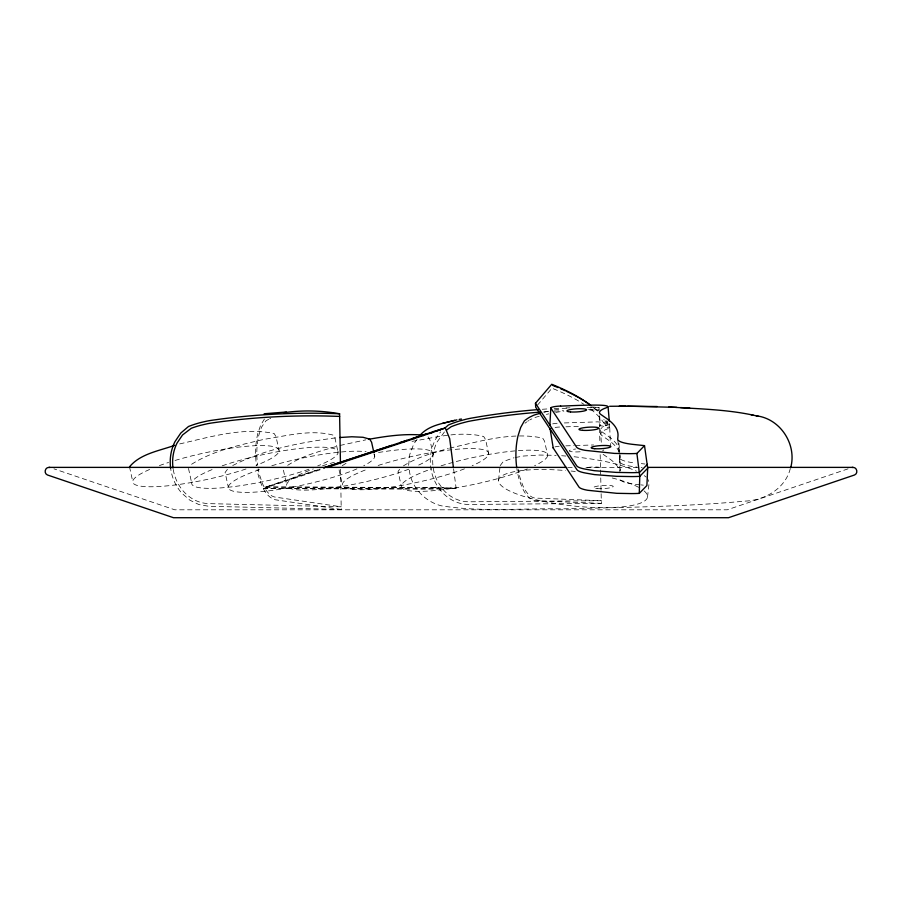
<?xml version="1.0" encoding="UTF-8"?>
<svg xmlns="http://www.w3.org/2000/svg" width="902" height="902" viewBox="0 0 902 902"><rect width="100%" height="100%" fill="white"/><g stroke="black" fill="none" stroke-linecap="round" stroke-linejoin="round"><path stroke-width="0.68" stroke-dasharray="4.51 3.38" d="M408.617 465.353L409.801 454.281L413.804 443.897L417.085 439.398M498.547 480.18L500.012 466.977M647.535 497.002L649.158 482.48L647.196 477.767M619.144 452.195A548.36 86.682 -3.4 0 0 608.399 440.075L602.141 435.722A62.531 9.888 -3.4 0 1 606.02 429.499L609.673 427.954L609.515 423.839M599.39 425.947C602.164 424.707 614.296 430.998 607.689 424.955L607.463 421.042M790.344 468.454C785.292 488.625 764.975 500.249 745.199 501.106C684.347 506.789 623.135 507.364 562.07 508.863C521.875 508.153 481.059 512.167 441.191 505.785C424.571 501.489 410.737 486.843 409.26 469.48M264.433 419.024L260.644 425.203L257.803 433.58A42.992 19.055 86.7 0 0 256.461 465.567M227.439 469.356L225.105 472.456L228.262 486.9M399.62 469.344L398.064 471.419L401.221 485.862M500.159 465.657L503.282 461.52L513.993 457.742M537.513 405.088L551.979 388.198L556.85 390.205A1051.371 166.194 -3.4 0 1 583.966 404.355M605.862 420.388L607.576 423.004L605.231 425.135L603.517 422.531A1051.371 166.194 -3.4 0 0 588.217 407.298M444.427 431.957L436.963 442.104A40.263 35.911 85.1 0 0 437.932 482.063L443.761 490.293A39.665 35.37 85.1 0 0 469.22 501.794L601.296 500.7L535.732 498.107A39.609 17.533 87.7 0 1 522.946 485.896L519.958 477.508A40.297 17.837 87.7 0 1 518.154 469.051M525.043 423.207L525.821 422.598A131.399 58.156 87.7 0 1 526.768 421.899M434.448 487.711A39.835 0.676 0.1 0 1 452.962 488.422A39.835 0.676 0.1 0 1 422.858 488.918L263.328 488.636L265.797 487.024A892.912 7.002 -18.4 0 1 320.109 469.029M191.607 464.271C213.391 450.402 239.357 445.261 264.128 439.308C286.701 435.914 310.48 429.172 333.12 435.102L334.992 438.214L338.149 452.646M232.727 465.522C264.917 448.959 301.426 442.386 337.044 437.673M287.682 465.342C303.083 455.307 321.281 450.853 338.757 445.813M342.208 465.703L347.845 462.207M403.442 465.883C417.051 457.235 432.892 452.928 448.271 448.497M609.436 424.041L605.783 425.586A62.531 9.888 -3.4 0 0 600.901 428.822M848.06 468.837L727.204 509.81L174.796 509.81L53.94 468.837M263.328 488.636L323.051 468.837M539.272 416.239L536.589 417.017A131.207 58.078 87.7 0 0 533.601 418.054L530.624 419.475A131.399 58.156 87.7 0 0 529.666 420.016M179.712 443.908C210.301 437.03 242.773 426.939 274.14 433.512L276.012 436.624L279.169 451.068M449.546 448.136C479.74 441.495 511.772 431.528 542.688 438.101L544.571 441.213L547.728 455.657M340.031 445.453L365.817 439.849M412.011 441.36C435.429 437.538 460.155 430.536 483.709 436.523L485.592 439.635L488.749 454.078M515.358 457.494L523.555 456.029L539.34 455.048L556.128 455.341M607.689 424.955L605.231 425.135L605.005 421.223L603.855 419.486M564.336 422.948L597.778 421.854L608.76 423.32M565.96 426.815L579.896 426.353M565.825 445.859L574.157 445.588M575.555 445.543L593.617 444.957M600.552 470.032L601.363 503.361L469.119 504.466A42.18 37.613 85.1 0 1 442.104 492.199A42.879 38.234 85.1 0 1 440.65 431.911M567.696 467.383L573.311 467.383M585.962 467.383L642.168 467.383M263.395 488.591L412.327 488.918A42.552 0.722 0.1 0 0 454.394 488.523A42.552 0.722 0.1 0 0 435.801 487.678A136.303 2.3 0.1 0 0 422.316 487.576L414.819 487.576A133.519 2.255 0.1 0 0 407.997 487.542L398.785 487.497A900.805 15.187 0.1 0 0 279.124 487.103L265.729 487.069L278.368 482.874A890.251 6.979 -18.4 0 1 319.917 469.119M434.426 487.711L432.633 487.7A133.473 2.255 0.1 0 0 421.617 487.621M340.539 469.254L341.227 509.461L208.79 506.281L198.97 504.601L189.781 500.136L181.821 493.191A42.913 38.2 79.9 0 1 170.647 468.409M601.363 503.361L535.72 500.768C525.584 498.727 521.852 487.43 518.966 478.804A42.992 19.032 87.7 0 1 516.835 468.442M561.675 455.713L565.825 456.051M574.112 456.739C595.286 459.276 616.855 462.489 636.496 471.171M639.89 484.78L636.564 484.43A57.818 9.144 -3.4 0 1 620.08 478.849M641.322 463.628L645.009 464.023M640.995 484.893L643.351 485.152M341.227 509.461L275.223 499.764C265.064 496.63 261.456 485.208 258.524 476.109A42.992 19.055 86.7 0 1 257.093 469.615M605.005 421.223L607.576 423.004M603.145 454.337L609.154 458.52A526.644 83.243 -3.4 0 1 619.956 471.678M644.231 475.636L646.204 477.057M428.055 436.861L429.938 439.973L433.095 454.416M374.183 454.067L374.758 456.694M339.084 469.841L342.241 484.273M283.442 470.179L286.599 484.622M188.495 468.409L191.652 482.852M129.516 466.83L132.673 481.273M453.616 469.006L456.13 488.343M618.873 443.074L619.73 451.451A548.36 86.682 -3.4 0 0 608.162 436.162L601.905 431.81A62.531 9.888 -3.4 0 1 600.653 429.341M617.836 440.255L619.618 457.957M599.74 416.555L600.326 425.868M619.854 453.052L620.317 470.63M600.574 429.859L601.408 444.449M609.752 427.751L610.451 446.682M590.765 407.027A887.421 392.776 87.7 0 1 599.029 407.422L599.097 410.083A886.734 790.783 85.1 0 0 588.532 410.083M599.232 415.664L599.503 426.815M599.537 428.202L599.909 443.536M600.18 454.698L600.518 468.634M619.945 470.72L619.539 457.337A60.197 9.516 -3.4 0 0 634.038 462.839M174.999 460.471A74.911 13.214 -12.4 0 1 266.575 445.723A74.911 13.214 -12.4 0 1 256.033 465.398M245.987 468.984A74.911 13.214 -12.4 0 1 150.803 486.764A74.911 13.214 -12.4 0 1 150.51 469.085M159.395 465.601A74.911 13.214 -12.4 0 1 168.573 462.467M222.185 465.827A74.911 13.214 -12.4 0 1 320.221 447.155A74.911 13.214 -12.4 0 1 317.729 465.906M308.912 469.22A74.911 13.214 -12.4 0 1 209.478 488.343A74.911 13.214 -12.4 0 1 213.413 469.063M374.003 454.507A74.911 13.214 -12.4 0 1 363.743 465.725M356.933 468.871A74.911 13.214 -12.4 0 1 246.393 492.391A74.911 13.214 -12.4 0 1 261.445 468.984M271.84 465.725A74.911 13.214 -12.4 0 1 366.111 451.722M378.502 452.488A74.911 13.214 -12.4 0 1 417.705 465.533M408.798 469.187A74.911 13.214 -12.4 0 1 304.324 490.113A74.911 13.214 -12.4 0 1 313.31 468.95M322.499 465.815A74.911 13.214 -12.4 0 1 335.296 461.993M378.152 465.466A74.911 13.214 -12.4 0 1 471.036 448.587A74.911 13.214 -12.4 0 1 472.152 465.725M464.451 468.848A74.911 13.214 -12.4 0 1 360.507 489.763A74.911 13.214 -12.4 0 1 367.745 469.063M441.101 465.804A74.911 13.214 -12.4 0 1 529.609 450.166A74.911 13.214 -12.4 0 1 534.604 465.714M527.298 468.916A74.911 13.214 -12.4 0 1 419.148 491.353A74.911 13.214 -12.4 0 1 431.765 468.837M644.051 490.88A74.911 17.262 6.4 0 1 590.573 507.319A74.911 17.262 6.4 0 1 499.629 483.743A74.911 17.262 6.4 0 1 565.509 470.528M571.101 471.036A74.911 17.262 6.4 0 1 575.262 471.475M612.232 477.981A74.911 17.262 6.4 0 1 638.639 487.328M592.738 407.118A1051.292 166.182 -3.4 0 1 597.631 411.662M594.418 408.144A1051.292 166.182 -3.4 0 1 597.868 411.154M619.967 455.363A548.36 86.682 -3.4 0 1 620.035 458.577L619.775 461.249A60.197 9.516 -3.4 0 0 636.947 467.056M552.667 423.884A8.862 1.398 -3.4 0 1 557.459 423.23M555.113 427.424A8.862 1.398 -3.4 0 1 560.379 426.996M554.967 446.93A8.513 1.342 -3.4 0 1 559.184 446.219M602.57 450.955A60.062 9.494 -3.4 0 1 603.833 449.929M580.11 451.778A9.899 1.567 -3.4 0 1 569.5 451.192A9.899 1.567 -3.4 0 1 575.611 449.016M587.743 467.394A9.899 1.567 -3.4 0 1 598.443 467.168A9.899 1.567 -3.4 0 1 600.258 468.781M265.797 487.024A903.477 15.233 0.1 0 1 399.214 487.452L408.448 487.497A136.349 2.3 0.1 0 1 415.427 487.531M173.218 469.423A40.218 35.798 79.9 0 0 183.489 491.342A39.665 35.313 79.9 0 0 208.903 503.632L341.182 506.8L275.257 497.115A39.62 17.555 86.7 0 1 262.482 483.585L259.539 474.926A40.297 17.86 86.7 0 1 258.197 468.837M268.74 419.272A131.365 58.224 86.7 0 0 265.842 420.941L261.524 427.221L258.863 435.057A40.297 17.86 86.7 0 0 257.611 465.049M269.721 418.787A131.365 58.224 86.7 0 1 270.701 418.359M543.883 412.293A887.421 392.776 87.7 0 1 548.54 411.199M554.369 410.004A887.421 392.776 87.7 0 1 569.59 407.817M542.305 409.282A889.259 793.027 85.1 0 1 548.89 408.832M554.166 408.516A889.259 793.027 85.1 0 1 560.751 408.178M566.028 407.952A889.259 793.027 85.1 0 1 569.985 407.805M587.146 407.433A889.259 793.027 85.1 0 1 599.029 407.422M527.726 421.234A131.399 58.156 87.7 0 1 528.696 420.603M546.409 414.379A884.907 391.671 87.7 0 1 548.732 413.849M555.711 412.44A884.907 391.671 87.7 0 1 563.874 411.165M588.487 409.655A884.907 391.671 87.7 0 1 599.097 410.083M543.827 411.853A886.734 790.783 85.1 0 1 549.07 411.492M554.324 411.177A886.734 790.783 85.1 0 1 563.524 410.726M597.113 488.625A9.899 1.567 -3.4 0 0 613.123 486.73A9.899 1.567 -3.4 0 0 599.864 485.783A9.899 1.567 -3.4 0 0 597.113 488.625"/><path stroke-width="1.35" d="M639.281 493.371L639.766 476.357L636.902 453.458L644.513 445.633L647.692 468.206L646.892 485.535L639.281 493.371A23.959 3.788 -3.4 0 1 629.81 493.552L616.742 493.315L587.788 490.282A52.666 8.321 -3.4 0 1 578.892 486.933L553.208 447.99L550.119 428.901M549.882 424.989L550.806 407.884M790.84 467.157C796.838 443.931 780.004 418.449 756.158 415.811M636.902 453.458A23.959 3.788 -3.4 0 1 627.42 453.638L614.363 453.402L585.409 450.38A52.666 8.321 -3.4 0 1 576.513 447.031L550.829 408.087A8.513 1.342 -3.4 0 1 560.661 406.047C557.391 406.655 622.944 402.247 604.487 408.448A60.062 9.494 -3.4 0 0 600.766 414.424L606.775 418.618A526.644 83.243 -3.4 0 1 617.949 436.376L617.701 438.947A57.818 9.144 -3.4 0 0 634.185 444.528L644.513 445.633M129.516 466.83C140.351 453.683 159.226 450.876 174.605 445.351M647.692 468.206L639.766 476.357A24.94 3.946 -3.4 0 1 629.9 476.549L616.303 476.301L594.497 474.599L586.153 473.155A54.842 8.67 -3.4 0 1 576.897 469.66L535.698 407.197L535.461 403.284L551.742 384.286L556.624 386.293A1051.529 166.216 -3.4 0 1 574.055 394.67L579.095 397.534A1051.292 166.182 -3.4 0 1 590.911 405.618M647.456 464.293L639.541 472.445A24.94 3.946 -3.4 0 1 629.675 472.637L616.066 472.389L594.26 470.686L585.917 469.243A54.842 8.67 -3.4 0 1 576.66 465.748L535.461 403.284M444.472 428.473L448.305 425.056A134.488 119.932 85.1 0 1 460.234 420.772L466.345 419.159A134.297 119.763 85.1 0 1 472.524 417.919L480.71 416.521A889.259 793.027 85.1 0 1 538.359 409.587M446.456 430.141L451.101 426.747A131.647 117.395 85.1 0 1 460.854 423.354L466.886 421.764A131.478 117.249 85.1 0 1 472.93 420.558L481.093 419.159A886.734 790.783 85.1 0 1 539.881 412.146M420.366 434.899C429.747 424.571 444.269 423.399 456.908 419.847M453.435 467.631L449.681 438.631L445.295 427.965L430.987 432.937M437.188 430.818L442.747 428.811L441.732 429.059M423.027 435.632L432.746 432.374M413.849 438.699L424.244 435.238M403.904 442.014L414.446 438.53M327.02 467.495L404.006 442.003M434.302 431.359L423.162 435.012A132.064 1.037 -18.4 0 0 412.789 438.417M432.441 431.99L440.458 429.386M438.214 430.141L445.295 427.965M540.399 413.206L536.352 414.368A134.026 59.318 87.7 0 0 533.296 415.439L530.286 416.871A134.229 59.408 87.7 0 0 524.412 420.817L520.691 427.447L517.928 436.162A42.992 19.032 87.7 0 0 516.654 467.089M454.676 420.321L442.487 423.399M368.512 439.353C385.898 436.196 403.622 433.637 421.313 434.989M459.152 419.419L461.407 419.024M566.287 467.383L48.99 467.383C44.908 467.259 43.634 473.471 47.423 474.971L173.5 517.714L728.5 517.714L854.577 474.971C858.366 473.471 857.092 467.259 853.01 467.383L647.794 467.383M852.052 467.484L853.01 467.383M264.151 413.759L286.351 412M339.738 437.515L351.836 436.771L362.987 437.278L369.73 439.139L371.601 442.251L373.902 452.759M609.628 406.283L626.067 406.159M627.6 406.171L676.782 407.366M619.302 406.171L657.22 406.52M339.637 416.408L327.742 416.059A886.61 789.284 79.9 0 0 221.407 421.651L213.222 422.779A131.466 117.034 79.9 0 0 207.156 423.793L201.112 425.18A131.636 117.181 79.9 0 0 191.314 428.258L182.531 434.978L177.04 443.096A40.218 35.798 79.9 0 0 173.015 468.115M668.856 406.949C698.768 409.001 729.177 409.271 758.458 416.352M680.48 407.557L689.726 408.054M48.99 467.383L49.948 467.484M751.005 414.661L753.238 415.179M577.889 397.162L576.637 396.44A1051.563 166.216 -3.4 0 0 566.591 391.378M579.05 397.816L581.666 399.304A1051.292 166.182 -3.4 0 1 590.562 405.156M608.072 406.779L609.301 421.211M284.085 412.642A887.421 393.328 86.7 0 1 339.592 413.77L340.449 463.684M552.622 385.368A1051.563 166.216 -3.4 0 1 558.124 387.612M560.469 388.615A1051.563 166.216 -3.4 0 1 565.396 390.814M549.916 425.203A8.862 1.398 -3.4 0 1 550.434 424.538M550.141 429.115A8.862 1.398 -3.4 0 1 550.671 428.45M553.208 447.99A8.513 1.342 -3.4 0 1 553.343 447.572M323.897 467.777A892.912 7.002 -18.4 0 1 391.66 445.362M406.949 440.323A134.815 1.06 -18.4 0 0 400.375 442.487L391.254 445.52A890.251 6.979 -18.4 0 0 323.694 467.867M426.15 434.009A134.905 1.06 -18.4 0 0 413.454 438.18L406.374 440.537A131.974 1.037 -18.4 0 0 399.936 442.656M339.592 413.77A889.259 791.64 79.9 0 0 221.035 419.013L212.827 420.14A134.297 119.549 79.9 0 0 206.626 421.178L200.503 422.587A134.477 119.707 79.9 0 0 188.518 426.477L180.795 433.039L174.932 441.709A42.913 38.2 79.9 0 0 170.647 468.409M594.734 448.711A9.899 1.567 -3.4 0 0 610.744 446.817A9.899 1.567 -3.4 0 0 597.485 445.881A9.899 1.567 -3.4 0 0 594.734 448.711M570.492 411.943A9.899 1.567 -3.4 0 0 586.492 410.049A9.899 1.567 -3.4 0 0 573.244 409.113A9.899 1.567 -3.4 0 0 570.492 411.943M582.613 430.333A9.899 1.567 -3.4 0 0 598.624 428.439A9.899 1.567 -3.4 0 0 585.364 427.492A9.899 1.567 -3.4 0 0 582.613 430.333"/></g></svg>
